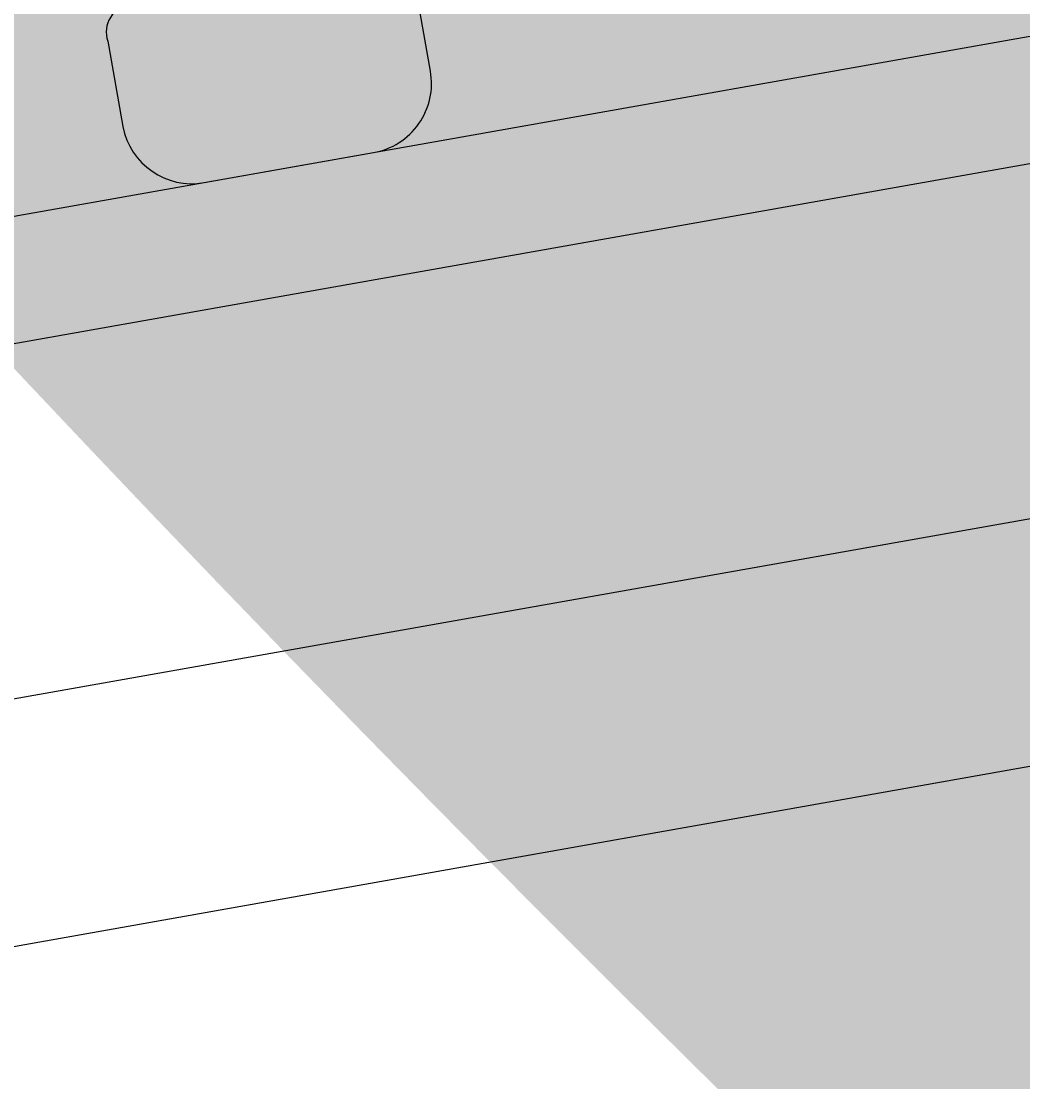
# Model space of a CAD drawing. Header units: millimetres. Extents: x 0 to 9483559, y -180456 to 305735.
# Drawn here: x 457287.98 to 457295.79, y 26991.91 to 27000.18 of the extents above; entities that cross this region are included whole.
import ezdxf
from ezdxf.enums import TextEntityAlignment as Align

# ---------------------------------------------------------------- set-up
doc = ezdxf.new("R2018")
doc.units = ezdxf.units.MM
for name, color, linetype, lineweight in [('АР_Маркер экспликации', 239, 'Continuous', 13), ('АР_Номер помещения', 250, 'Continuous', 9), ('АР_Размеры', 175, 'Continuous', 9), ('АР_Сущ Несущая стена', 250, 'Continuous', 50)]:
    doc.layers.add(name, color=color, linetype=linetype, lineweight=lineweight)
doc.layers.add('АР_Названия помещений', color=124, linetype='Continuous', lineweight=5, plot=False)
doc.layers.add('АР_Помещения_площадь', color=19, linetype='Continuous', lineweight=9, plot=False)
doc.styles.add('ISOCPEUR', font='', dxfattribs={"height": 250})
doc.styles.get("Standard").update_dxf_attribs({"font": 'GOST.TTF'})
doc.styles.get('ISOCPEUR').set_extended_font_data('ISOCPEUR', italic=True)

# ---------------------------------------------------------------- blocks, each defined once
blk = doc.blocks.new('*U333')
at = {"color": 7, "style": 'ISOCPEUR', "width": 0.7, "flags": 1}
blk.add_attdef('КАТЕГОРИЯ', (-499.1655, -2092.1864), '', height=250, dxfattribs=at)
at = {"layer": 'АР_Номер помещения', "color": 7, "style": 'ISOCPEUR', "width": 0.7}
blk.add_attdef('НОМЕР_ПОМЕЩЕНИЯ', text='', height=300, dxfattribs=at).set_placement((-13874.5004, 6637.5515), align=Align.MIDDLE_CENTER)
at = {"layer": 'АР_Помещения_площадь', "color": 7, "lineweight": 30, "width": 0.7, "flags": 104}
blk.add_attdef('ИМЯ_ПОМЕЩЕНИЯ', text='', height=100, dxfattribs=at).set_placement((157.6277, 1217.1414), align=Align.MIDDLE_CENTER)
at = {"layer": 'АР_Помещения_площадь', "color": 7, "style": 'ISOCPEUR', "width": 0.7}
blk.add_attdef('ПЛОЩАДЬ_ПОМЕЩЕНИЯ', text='', height=200, dxfattribs=at).set_placement((-12654.5821, 407.6716), align=Align.MIDDLE_RIGHT)
blk = doc.blocks.new('*U327')
at = {"color": 7, "style": 'ISOCPEUR', "width": 0.7, "flags": 1}
blk.add_attdef('КАТЕГОРИЯ', (-499.1655, -2092.1864), '', height=250, dxfattribs=at)
at = {"layer": 'АР_Номер помещения', "color": 7, "style": 'ISOCPEUR', "width": 0.7}
blk.add_attdef('НОМЕР_ПОМЕЩЕНИЯ', text='', height=300, dxfattribs=at).set_placement((-17424.9012, 1870.773), align=Align.MIDDLE_CENTER)
at = {"layer": 'АР_Помещения_площадь', "color": 7, "lineweight": 30, "width": 0.7, "flags": 104}
blk.add_attdef('ИМЯ_ПОМЕЩЕНИЯ', text='', height=100, dxfattribs=at).set_placement((157.6277, 1217.1414), align=Align.MIDDLE_CENTER)
at = {"layer": 'АР_Помещения_площадь', "color": 7, "style": 'ISOCPEUR', "width": 0.7}
blk.add_attdef('ПЛОЩАДЬ_ПОМЕЩЕНИЯ', text='', height=200, dxfattribs=at).set_placement((-12452.8113, 399.3563), align=Align.MIDDLE_RIGHT)

msp = doc.modelspace()

# ---------------------------------------------------------------- linework, layer by layer
at = {"layer": 'АР_Размеры', "color": 5, "lineweight": 9, "ltscale": 100, "transparency": 33554687}
for points in [[(457275.424, 27030.6616), (457281.2083, 26998.0255, 0.414326), (457281.8444, 26997.5809), (457283.1649, 26997.815, 0.410627), (457283.6106, 26998.4442), (457283.4923, 26999.1113, 0.492552), (457283.2277, 26999.3121), (457282.7295, 26999.2238, -0.441111), (457282.4469, 26999.4213), (457282.1788, 27001.2754, -0.208057), (457282.4592, 27002.1313, -0.000016), (457284.3867, 27004.8861, -0.439819), (457285.83, 27005.1419, -0.000016), (457288.5869, 27003.2173, -0.208057), (457289.1443, 27002.51), (457289.5299, 27000.6767, -0.441111), (457289.3323, 27000.394), (457288.8342, 27000.3057, 0.492552), (457288.6546, 27000.0262), (457288.7728, 26999.3591, 0.410627), (457289.4076, 26998.9214), (457290.7282, 26999.1555, 0.414326), (457291.1727, 26999.7915), (457285.3883, 27032.4277, 0.523933)], [(457275.424, 27030.6616), (457281.2083, 26998.0255, 0.414326), (457281.8444, 26997.5809), (457283.1649, 26997.815, 0.410627), (457283.6106, 26998.4442), (457283.4923, 26999.1113, 0.492552), (457283.2277, 26999.3121), (457282.7295, 26999.2238, -0.441111), (457282.4469, 26999.4213), (457282.1788, 27001.2754, -0.208057), (457282.4592, 27002.1313, -0.000016), (457284.3867, 27004.8861, -0.439819), (457285.83, 27005.1419, -0.000016), (457288.5869, 27003.2173, -0.208057), (457289.1443, 27002.51), (457289.5299, 27000.6767, -0.441111), (457289.3323, 27000.394), (457288.8342, 27000.3057, 0.492552), (457288.6546, 27000.0262), (457288.7728, 26999.3591, 0.410627), (457289.4076, 26998.9214), (457290.7282, 26999.1555, 0.414326), (457291.1727, 26999.7915), (457285.3883, 27032.4277, 0.523933)], [(457275.424, 27030.6616), (457281.2083, 26998.0255, 0.414326), (457281.8444, 26997.5809), (457283.1649, 26997.815, 0.410627), (457283.6106, 26998.4442), (457283.4923, 26999.1113, 0.492552), (457283.2277, 26999.3121), (457282.7295, 26999.2238, -0.441111), (457282.4469, 26999.4213), (457282.1788, 27001.2754, -0.208057), (457282.4592, 27002.1313, -0.000016), (457284.3867, 27004.8861, -0.439819), (457285.83, 27005.1419, -0.000016), (457288.5869, 27003.2173, -0.208057), (457289.1443, 27002.51), (457289.5299, 27000.6767, -0.441111), (457289.3323, 27000.394), (457288.8342, 27000.3057, 0.492552), (457288.6546, 27000.0262), (457288.7728, 26999.3591, 0.410627), (457289.4076, 26998.9214), (457290.7282, 26999.1555, 0.414326), (457291.1727, 26999.7915), (457285.3883, 27032.4277, 0.523933)], [(457275.424, 27030.6616), (457281.2083, 26998.0255, 0.414326), (457281.8444, 26997.5809), (457283.1649, 26997.815, 0.410627), (457283.6106, 26998.4442), (457283.4923, 26999.1113, 0.492552), (457283.2277, 26999.3121), (457282.7295, 26999.2238, -0.441111), (457282.4469, 26999.4213), (457282.1788, 27001.2754, -0.208057), (457282.4592, 27002.1313, -0.000016), (457284.3867, 27004.8861, -0.439819), (457285.83, 27005.1419, -0.000016), (457288.5869, 27003.2173, -0.208057), (457289.1443, 27002.51), (457289.5299, 27000.6767, -0.441111), (457289.3323, 27000.394), (457288.8342, 27000.3057, 0.492552), (457288.6546, 27000.0262), (457288.7728, 26999.3591, 0.410627), (457289.4076, 26998.9214), (457290.7282, 26999.1555, 0.414326), (457291.1727, 26999.7915), (457285.3883, 27032.4277, 0.523933)], [(457275.424, 27030.6616), (457281.2083, 26998.0255, 0.414326), (457281.8444, 26997.5809), (457283.1649, 26997.815, 0.410627), (457283.6106, 26998.4442), (457283.4923, 26999.1113, 0.492552), (457283.2277, 26999.3121), (457282.7295, 26999.2238, -0.441111), (457282.4469, 26999.4213), (457282.1788, 27001.2754, -0.208057), (457282.4592, 27002.1313, -0.000016), (457284.3867, 27004.8861, -0.439819), (457285.83, 27005.1419, -0.000016), (457288.5869, 27003.2173, -0.208057), (457289.1443, 27002.51), (457289.5299, 27000.6767, -0.441111), (457289.3323, 27000.394), (457288.8342, 27000.3057, 0.492552), (457288.6546, 27000.0262), (457288.7728, 26999.3591, 0.410627), (457289.4076, 26998.9214), (457290.7282, 26999.1555, 0.414326), (457291.1727, 26999.7915), (457285.3883, 27032.4277, 0.523933)], [(457275.424, 27030.6616), (457281.2083, 26998.0255, 0.414326), (457281.8444, 26997.5809), (457283.1649, 26997.815, 0.410627), (457283.6106, 26998.4442), (457283.4923, 26999.1113, 0.492552), (457283.2277, 26999.3121), (457282.7295, 26999.2238, -0.441111), (457282.4469, 26999.4213), (457282.1788, 27001.2754, -0.208057), (457282.4592, 27002.1313, -0.000016), (457284.3867, 27004.8861, -0.439819), (457285.83, 27005.1419, -0.000016), (457288.5869, 27003.2173, -0.208057), (457289.1443, 27002.51), (457289.5299, 27000.6767, -0.441111), (457289.3323, 27000.394), (457288.8342, 27000.3057, 0.492552), (457288.6546, 27000.0262), (457288.7728, 26999.3591, 0.410627), (457289.4076, 26998.9214), (457290.7282, 26999.1555, 0.414326), (457291.1727, 26999.7915), (457285.3883, 27032.4277, 0.523933)], [(457275.424, 27030.6616), (457281.2083, 26998.0255, 0.414326), (457281.8444, 26997.5809), (457283.1649, 26997.815, 0.410627), (457283.6106, 26998.4442), (457283.4923, 26999.1113, 0.492552), (457283.2277, 26999.3121), (457282.7295, 26999.2238, -0.441111), (457282.4469, 26999.4213), (457282.1788, 27001.2754, -0.208057), (457282.4592, 27002.1313, -0.000016), (457284.3867, 27004.8861, -0.439819), (457285.83, 27005.1419, -0.000016), (457288.5869, 27003.2173, -0.208057), (457289.1443, 27002.51), (457289.5299, 27000.6767, -0.441111), (457289.3323, 27000.394), (457288.8342, 27000.3057, 0.492552), (457288.6546, 27000.0262), (457288.7728, 26999.3591, 0.410627), (457289.4076, 26998.9214), (457290.7282, 26999.1555, 0.414326), (457291.1727, 26999.7915), (457285.3883, 27032.4277, 0.523933)], [(457275.424, 27030.6616), (457281.2083, 26998.0255, 0.414326), (457281.8444, 26997.5809), (457283.1649, 26997.815, 0.410627), (457283.6106, 26998.4442), (457283.4923, 26999.1113, 0.492552), (457283.2277, 26999.3121), (457282.7295, 26999.2238, -0.441111), (457282.4469, 26999.4213), (457282.1788, 27001.2754, -0.208057), (457282.4592, 27002.1313, -0.000016), (457284.3867, 27004.8861, -0.439819), (457285.83, 27005.1419, -0.000016), (457288.5869, 27003.2173, -0.208057), (457289.1443, 27002.51), (457289.5299, 27000.6767, -0.441111), (457289.3323, 27000.394), (457288.8342, 27000.3057, 0.492552), (457288.6546, 27000.0262), (457288.7728, 26999.3591, 0.410627), (457289.4076, 26998.9214), (457290.7282, 26999.1555, 0.414326), (457291.1727, 26999.7915), (457285.3883, 27032.4277, 0.523933)], [(457275.424, 27030.6616), (457281.2083, 26998.0255, 0.414326), (457281.8444, 26997.5809), (457283.1649, 26997.815, 0.410627), (457283.6106, 26998.4442), (457283.4923, 26999.1113, 0.492552), (457283.2277, 26999.3121), (457282.7295, 26999.2238, -0.441111), (457282.4469, 26999.4213), (457282.1788, 27001.2754, -0.208057), (457282.4592, 27002.1313, -0.000016), (457284.3867, 27004.8861, -0.439819), (457285.83, 27005.1419, -0.000016), (457288.5869, 27003.2173, -0.208057), (457289.1443, 27002.51), (457289.5299, 27000.6767, -0.441111), (457289.3323, 27000.394), (457288.8342, 27000.3057, 0.492552), (457288.6546, 27000.0262), (457288.7728, 26999.3591, 0.410627), (457289.4076, 26998.9214), (457290.7282, 26999.1555, 0.414326), (457291.1727, 26999.7915), (457285.3883, 27032.4277, 0.523933)], [(457275.424, 27030.6616), (457281.2083, 26998.0255, 0.414326), (457281.8444, 26997.5809), (457283.1649, 26997.815, 0.410627), (457283.6106, 26998.4442), (457283.4923, 26999.1113, 0.492552), (457283.2277, 26999.3121), (457282.7295, 26999.2238, -0.441111), (457282.4469, 26999.4213), (457282.1788, 27001.2754, -0.208057), (457282.4592, 27002.1313, -0.000016), (457284.3867, 27004.8861, -0.439819), (457285.83, 27005.1419, -0.000016), (457288.5869, 27003.2173, -0.208057), (457289.1443, 27002.51), (457289.5299, 27000.6767, -0.441111), (457289.3323, 27000.394), (457288.8342, 27000.3057, 0.492552), (457288.6546, 27000.0262), (457288.7728, 26999.3591, 0.410627), (457289.4076, 26998.9214), (457290.7282, 26999.1555, 0.414326), (457291.1727, 26999.7915), (457285.3883, 27032.4277, 0.523933)], [(457275.424, 27030.6616), (457281.2083, 26998.0255, 0.414326), (457281.8444, 26997.5809), (457283.1649, 26997.815, 0.410627), (457283.6106, 26998.4442), (457283.4923, 26999.1113, 0.492552), (457283.2277, 26999.3121), (457282.7295, 26999.2238, -0.441111), (457282.4469, 26999.4213), (457282.1788, 27001.2754, -0.208057), (457282.4592, 27002.1313, -0.000016), (457284.3867, 27004.8861, -0.439819), (457285.83, 27005.1419, -0.000016), (457288.5869, 27003.2173, -0.208057), (457289.1443, 27002.51), (457289.5299, 27000.6767, -0.441111), (457289.3323, 27000.394), (457288.8342, 27000.3057, 0.492552), (457288.6546, 27000.0262), (457288.7728, 26999.3591, 0.410627), (457289.4076, 26998.9214), (457290.7282, 26999.1555, 0.414326), (457291.1727, 26999.7915), (457285.3883, 27032.4277, 0.523933)], [(457275.424, 27030.6616), (457281.2083, 26998.0255, 0.414326), (457281.8444, 26997.5809), (457283.1649, 26997.815, 0.410627), (457283.6106, 26998.4442), (457283.4923, 26999.1113, 0.492552), (457283.2277, 26999.3121), (457282.7295, 26999.2238, -0.441111), (457282.4469, 26999.4213), (457282.1788, 27001.2754, -0.208057), (457282.4592, 27002.1313, -0.000016), (457284.3867, 27004.8861, -0.439819), (457285.83, 27005.1419, -0.000016), (457288.5869, 27003.2173, -0.208057), (457289.1443, 27002.51), (457289.5299, 27000.6767, -0.441111), (457289.3323, 27000.394), (457288.8342, 27000.3057, 0.492552), (457288.6546, 27000.0262), (457288.7728, 26999.3591, 0.410627), (457289.4076, 26998.9214), (457290.7282, 26999.1555, 0.414326), (457291.1727, 26999.7915), (457285.3883, 27032.4277, 0.523933)], [(457275.424, 27030.6616), (457281.2083, 26998.0255, 0.414326), (457281.8444, 26997.5809), (457283.1649, 26997.815, 0.410627), (457283.6106, 26998.4442), (457283.4923, 26999.1113, 0.492552), (457283.2277, 26999.3121), (457282.7295, 26999.2238, -0.441111), (457282.4469, 26999.4213), (457282.1788, 27001.2754, -0.208057), (457282.4592, 27002.1313, -0.000016), (457284.3867, 27004.8861, -0.439819), (457285.83, 27005.1419, -0.000016), (457288.5869, 27003.2173, -0.208057), (457289.1443, 27002.51), (457289.5299, 27000.6767, -0.441111), (457289.3323, 27000.394), (457288.8342, 27000.3057, 0.492552), (457288.6546, 27000.0262), (457288.7728, 26999.3591, 0.410627), (457289.4076, 26998.9214), (457290.7282, 26999.1555, 0.414326), (457291.1727, 26999.7915), (457285.3883, 27032.4277, 0.523933)], [(457275.424, 27030.6616), (457281.2083, 26998.0255, 0.414326), (457281.8444, 26997.5809), (457283.1649, 26997.815, 0.410627), (457283.6106, 26998.4442), (457283.4923, 26999.1113, 0.492552), (457283.2277, 26999.3121), (457282.7295, 26999.2238, -0.441111), (457282.4469, 26999.4213), (457282.1788, 27001.2754, -0.208057), (457282.4592, 27002.1313, -0.000016), (457284.3867, 27004.8861, -0.439819), (457285.83, 27005.1419, -0.000016), (457288.5869, 27003.2173, -0.208057), (457289.1443, 27002.51), (457289.5299, 27000.6767, -0.441111), (457289.3323, 27000.394), (457288.8342, 27000.3057, 0.492552), (457288.6546, 27000.0262), (457288.7728, 26999.3591, 0.410627), (457289.4076, 26998.9214), (457290.7282, 26999.1555, 0.414326), (457291.1727, 26999.7915), (457285.3883, 27032.4277, 0.523933)], [(457275.424, 27030.6616), (457281.2083, 26998.0255, 0.414326), (457281.8444, 26997.5809), (457283.1649, 26997.815, 0.410627), (457283.6106, 26998.4442), (457283.4923, 26999.1113, 0.492552), (457283.2277, 26999.3121), (457282.7295, 26999.2238, -0.441111), (457282.4469, 26999.4213), (457282.1788, 27001.2754, -0.208057), (457282.4592, 27002.1313, -0.000016), (457284.3867, 27004.8861, -0.439819), (457285.83, 27005.1419, -0.000016), (457288.5869, 27003.2173, -0.208057), (457289.1443, 27002.51), (457289.5299, 27000.6767, -0.441111), (457289.3323, 27000.394), (457288.8342, 27000.3057, 0.492552), (457288.6546, 27000.0262), (457288.7728, 26999.3591, 0.410627), (457289.4076, 26998.9214), (457290.7282, 26999.1555, 0.414326), (457291.1727, 26999.7915), (457285.3883, 27032.4277, 0.523933)], [(457275.424, 27030.6616), (457281.2083, 26998.0255, 0.414326), (457281.8444, 26997.5809), (457283.1649, 26997.815, 0.410627), (457283.6106, 26998.4442), (457283.4923, 26999.1113, 0.492552), (457283.2277, 26999.3121), (457282.7295, 26999.2238, -0.441111), (457282.4469, 26999.4213), (457282.1788, 27001.2754, -0.208057), (457282.4592, 27002.1313, -0.000016), (457284.3867, 27004.8861, -0.439819), (457285.83, 27005.1419, -0.000016), (457288.5869, 27003.2173, -0.208057), (457289.1443, 27002.51), (457289.5299, 27000.6767, -0.441111), (457289.3323, 27000.394), (457288.8342, 27000.3057, 0.492552), (457288.6546, 27000.0262), (457288.7728, 26999.3591, 0.410627), (457289.4076, 26998.9214), (457290.7282, 26999.1555, 0.414326), (457291.1727, 26999.7915), (457285.3883, 27032.4277, 0.523933)], [(457275.424, 27030.6616), (457281.2083, 26998.0255, 0.414326), (457281.8444, 26997.5809), (457283.1649, 26997.815, 0.410627), (457283.6106, 26998.4442), (457283.4923, 26999.1113, 0.492552), (457283.2277, 26999.3121), (457282.7295, 26999.2238, -0.441111), (457282.4469, 26999.4213), (457282.1788, 27001.2754, -0.208057), (457282.4592, 27002.1313, -0.000016), (457284.3867, 27004.8861, -0.439819), (457285.83, 27005.1419, -0.000016), (457288.5869, 27003.2173, -0.208057), (457289.1443, 27002.51), (457289.5299, 27000.6767, -0.441111), (457289.3323, 27000.394), (457288.8342, 27000.3057, 0.492552), (457288.6546, 27000.0262), (457288.7728, 26999.3591, 0.410627), (457289.4076, 26998.9214), (457290.7282, 26999.1555, 0.414326), (457291.1727, 26999.7915), (457285.3883, 27032.4277, 0.523933)], [(457275.424, 27030.6616), (457281.2083, 26998.0255, 0.414326), (457281.8444, 26997.5809), (457283.1649, 26997.815, 0.410627), (457283.6106, 26998.4442), (457283.4923, 26999.1113, 0.492552), (457283.2277, 26999.3121), (457282.7295, 26999.2238, -0.441111), (457282.4469, 26999.4213), (457282.1788, 27001.2754, -0.208057), (457282.4592, 27002.1313, -0.000016), (457284.3867, 27004.8861, -0.439819), (457285.83, 27005.1419, -0.000016), (457288.5869, 27003.2173, -0.208057), (457289.1443, 27002.51), (457289.5299, 27000.6767, -0.441111), (457289.3323, 27000.394), (457288.8342, 27000.3057, 0.492552), (457288.6546, 27000.0262), (457288.7728, 26999.3591, 0.410627), (457289.4076, 26998.9214), (457290.7282, 26999.1555, 0.414326), (457291.1727, 26999.7915), (457285.3883, 27032.4277, 0.523933)], [(457275.424, 27030.6616), (457281.2083, 26998.0255, 0.414326), (457281.8444, 26997.5809), (457283.1649, 26997.815, 0.410627), (457283.6106, 26998.4442), (457283.4923, 26999.1113, 0.492552), (457283.2277, 26999.3121), (457282.7295, 26999.2238, -0.441111), (457282.4469, 26999.4213), (457282.1788, 27001.2754, -0.208057), (457282.4592, 27002.1313, -0.000016), (457284.3867, 27004.8861, -0.439819), (457285.83, 27005.1419, -0.000016), (457288.5869, 27003.2173, -0.208057), (457289.1443, 27002.51), (457289.5299, 27000.6767, -0.441111), (457289.3323, 27000.394), (457288.8342, 27000.3057, 0.492552), (457288.6546, 27000.0262), (457288.7728, 26999.3591, 0.410627), (457289.4076, 26998.9214), (457290.7282, 26999.1555, 0.414326), (457291.1727, 26999.7915), (457285.3883, 27032.4277, 0.523933)], [(457275.424, 27030.6616), (457281.2083, 26998.0255, 0.414326), (457281.8444, 26997.5809), (457283.1649, 26997.815, 0.410627), (457283.6106, 26998.4442), (457283.4923, 26999.1113, 0.492552), (457283.2277, 26999.3121), (457282.7295, 26999.2238, -0.441111), (457282.4469, 26999.4213), (457282.1788, 27001.2754, -0.208057), (457282.4592, 27002.1313, -0.000016), (457284.3867, 27004.8861, -0.439819), (457285.83, 27005.1419, -0.000016), (457288.5869, 27003.2173, -0.208057), (457289.1443, 27002.51), (457289.5299, 27000.6767, -0.441111), (457289.3323, 27000.394), (457288.8342, 27000.3057, 0.492552), (457288.6546, 27000.0262), (457288.7728, 26999.3591, 0.410627), (457289.4076, 26998.9214), (457290.7282, 26999.1555, 0.414326), (457291.1727, 26999.7915), (457285.3883, 27032.4277, 0.523933)], [(457275.424, 27030.6616), (457281.2083, 26998.0255, 0.414326), (457281.8444, 26997.5809), (457283.1649, 26997.815, 0.410627), (457283.6106, 26998.4442), (457283.4923, 26999.1113, 0.492552), (457283.2277, 26999.3121), (457282.7295, 26999.2238, -0.441111), (457282.4469, 26999.4213), (457282.1788, 27001.2754, -0.208057), (457282.4592, 27002.1313, -0.000016), (457284.3867, 27004.8861, -0.439819), (457285.83, 27005.1419, -0.000016), (457288.5869, 27003.2173, -0.208057), (457289.1443, 27002.51), (457289.5299, 27000.6767, -0.441111), (457289.3323, 27000.394), (457288.8342, 27000.3057, 0.492552), (457288.6546, 27000.0262), (457288.7728, 26999.3591, 0.410627), (457289.4076, 26998.9214), (457290.7282, 26999.1555, 0.414326), (457291.1727, 26999.7915), (457285.3883, 27032.4277, 0.523933)], [(457275.424, 27030.6616), (457281.2083, 26998.0255, 0.414326), (457281.8444, 26997.5809), (457283.1649, 26997.815, 0.410627), (457283.6106, 26998.4442), (457283.4923, 26999.1113, 0.492552), (457283.2277, 26999.3121), (457282.7295, 26999.2238, -0.441111), (457282.4469, 26999.4213), (457282.1788, 27001.2754, -0.208057), (457282.4592, 27002.1313, -0.000016), (457284.3867, 27004.8861, -0.439819), (457285.83, 27005.1419, -0.000016), (457288.5869, 27003.2173, -0.208057), (457289.1443, 27002.51), (457289.5299, 27000.6767, -0.441111), (457289.3323, 27000.394), (457288.8342, 27000.3057, 0.492552), (457288.6546, 27000.0262), (457288.7728, 26999.3591, 0.410627), (457289.4076, 26998.9214), (457290.7282, 26999.1555, 0.414326), (457291.1727, 26999.7915), (457285.3883, 27032.4277, 0.523933)], [(457275.424, 27030.6616), (457281.2083, 26998.0255, 0.414326), (457281.8444, 26997.5809), (457283.1649, 26997.815, 0.410627), (457283.6106, 26998.4442), (457283.4923, 26999.1113, 0.492552), (457283.2277, 26999.3121), (457282.7295, 26999.2238, -0.441111), (457282.4469, 26999.4213), (457282.1788, 27001.2754, -0.208057), (457282.4592, 27002.1313, -0.000016), (457284.3867, 27004.8861, -0.439819), (457285.83, 27005.1419, -0.000016), (457288.5869, 27003.2173, -0.208057), (457289.1443, 27002.51), (457289.5299, 27000.6767, -0.441111), (457289.3323, 27000.394), (457288.8342, 27000.3057, 0.492552), (457288.6546, 27000.0262), (457288.7728, 26999.3591, 0.410627), (457289.4076, 26998.9214), (457290.7282, 26999.1555, 0.414326), (457291.1727, 26999.7915), (457285.3883, 27032.4277, 0.523933)], [(457275.424, 27030.6616), (457281.2083, 26998.0255, 0.414326), (457281.8444, 26997.5809), (457283.1649, 26997.815, 0.410627), (457283.6106, 26998.4442), (457283.4923, 26999.1113, 0.492552), (457283.2277, 26999.3121), (457282.7295, 26999.2238, -0.441111), (457282.4469, 26999.4213), (457282.1788, 27001.2754, -0.208057), (457282.4592, 27002.1313, -0.000016), (457284.3867, 27004.8861, -0.439819), (457285.83, 27005.1419, -0.000016), (457288.5869, 27003.2173, -0.208057), (457289.1443, 27002.51), (457289.5299, 27000.6767, -0.441111), (457289.3323, 27000.394), (457288.8342, 27000.3057, 0.492552), (457288.6546, 27000.0262), (457288.7728, 26999.3591, 0.410627), (457289.4076, 26998.9214), (457290.7282, 26999.1555, 0.414326), (457291.1727, 26999.7915), (457285.3883, 27032.4277, 0.523933)], [(457275.424, 27030.6616), (457281.2083, 26998.0255, 0.414326), (457281.8444, 26997.5809), (457283.1649, 26997.815, 0.410627), (457283.6106, 26998.4442), (457283.4923, 26999.1113, 0.492552), (457283.2277, 26999.3121), (457282.7295, 26999.2238, -0.441111), (457282.4469, 26999.4213), (457282.1788, 27001.2754, -0.208057), (457282.4592, 27002.1313, -0.000016), (457284.3867, 27004.8861, -0.439819), (457285.83, 27005.1419, -0.000016), (457288.5869, 27003.2173, -0.208057), (457289.1443, 27002.51), (457289.5299, 27000.6767, -0.441111), (457289.3323, 27000.394), (457288.8342, 27000.3057, 0.492552), (457288.6546, 27000.0262), (457288.7728, 26999.3591, 0.410627), (457289.4076, 26998.9214), (457290.7282, 26999.1555, 0.414326), (457291.1727, 26999.7915), (457285.3883, 27032.4277, 0.523933)], [(457275.424, 27030.6616), (457281.2083, 26998.0255, 0.414326), (457281.8444, 26997.5809), (457283.1649, 26997.815, 0.410627), (457283.6106, 26998.4442), (457283.4923, 26999.1113, 0.492552), (457283.2277, 26999.3121), (457282.7295, 26999.2238, -0.441111), (457282.4469, 26999.4213), (457282.1788, 27001.2754, -0.208057), (457282.4592, 27002.1313, -0.000016), (457284.3867, 27004.8861, -0.439819), (457285.83, 27005.1419, -0.000016), (457288.5869, 27003.2173, -0.208057), (457289.1443, 27002.51), (457289.5299, 27000.6767, -0.441111), (457289.3323, 27000.394), (457288.8342, 27000.3057, 0.492552), (457288.6546, 27000.0262), (457288.7728, 26999.3591, 0.410627), (457289.4076, 26998.9214), (457290.7282, 26999.1555, 0.414326), (457291.1727, 26999.7915), (457285.3883, 27032.4277, 0.523933)], [(457275.424, 27030.6616), (457281.2083, 26998.0255, 0.414326), (457281.8444, 26997.5809), (457283.1649, 26997.815, 0.410627), (457283.6106, 26998.4442), (457283.4923, 26999.1113, 0.492552), (457283.2277, 26999.3121), (457282.7295, 26999.2238, -0.441111), (457282.4469, 26999.4213), (457282.1788, 27001.2754, -0.208057), (457282.4592, 27002.1313, -0.000016), (457284.3867, 27004.8861, -0.439819), (457285.83, 27005.1419, -0.000016), (457288.5869, 27003.2173, -0.208057), (457289.1443, 27002.51), (457289.5299, 27000.6767, -0.441111), (457289.3323, 27000.394), (457288.8342, 27000.3057, 0.492552), (457288.6546, 27000.0262), (457288.7728, 26999.3591, 0.410627), (457289.4076, 26998.9214), (457290.7282, 26999.1555, 0.414326), (457291.1727, 26999.7915), (457285.3883, 27032.4277, 0.523933)], [(457275.424, 27030.6616), (457281.2083, 26998.0255, 0.414326), (457281.8444, 26997.5809), (457283.1649, 26997.815, 0.410627), (457283.6106, 26998.4442), (457283.4923, 26999.1113, 0.492552), (457283.2277, 26999.3121), (457282.7295, 26999.2238, -0.441111), (457282.4469, 26999.4213), (457282.1788, 27001.2754, -0.208057), (457282.4592, 27002.1313, -0.000016), (457284.3867, 27004.8861, -0.439819), (457285.83, 27005.1419, -0.000016), (457288.5869, 27003.2173, -0.208057), (457289.1443, 27002.51), (457289.5299, 27000.6767, -0.441111), (457289.3323, 27000.394), (457288.8342, 27000.3057, 0.492552), (457288.6546, 27000.0262), (457288.7728, 26999.3591, 0.410627), (457289.4076, 26998.9214), (457290.7282, 26999.1555, 0.414326), (457291.1727, 26999.7915), (457285.3883, 27032.4277, 0.523933)], [(457316.9275, 26989.6024), (457317.8209, 26994.3422, 0.249629), (457317.6749, 26994.8367), (457316.7844, 26995.6695, -0.267349), (457316.5249, 26996.6707), (457317.356, 26999.6659, 0.551224), (457317.009, 27000.0469), (457313.6475, 26999.4512), (457313.1324, 26998.8646), (457313.2388, 26998.2643), (457314.3193, 26998.4558), (457314.5959, 26996.8952, -0.414326), (457313.7562, 26995.6938), (457307.1534, 26994.5235, -0.414362), (457306.8001, 26994.7705), (457306.3958, 26997.0514), (457307.3562, 26997.2217), (457307.2498, 26997.8219), (457306.6845, 26998.217), (457267.0624, 26991.1945)], [(457316.9275, 26989.6024), (457317.8209, 26994.3422, 0.249629), (457317.6749, 26994.8367), (457316.7844, 26995.6695, -0.267349), (457316.5249, 26996.6707), (457317.356, 26999.6659, 0.551224), (457317.009, 27000.0469), (457313.6475, 26999.4512), (457313.1324, 26998.8646), (457313.2388, 26998.2643), (457314.3193, 26998.4558), (457314.5959, 26996.8952, -0.414326), (457313.7562, 26995.6938), (457307.1534, 26994.5235, -0.414362), (457306.8001, 26994.7705), (457306.3958, 26997.0514), (457307.3562, 26997.2217), (457307.2498, 26997.8219), (457306.6845, 26998.217), (457267.0624, 26991.1945)], [(457316.9275, 26989.6024), (457317.8209, 26994.3422, 0.249629), (457317.6749, 26994.8367), (457316.7844, 26995.6695, -0.267349), (457316.5249, 26996.6707), (457317.356, 26999.6659, 0.551224), (457317.009, 27000.0469), (457313.6475, 26999.4512), (457313.1324, 26998.8646), (457313.2388, 26998.2643), (457314.3193, 26998.4558), (457314.5959, 26996.8952, -0.414326), (457313.7562, 26995.6938), (457307.1534, 26994.5235, -0.414362), (457306.8001, 26994.7705), (457306.3958, 26997.0514), (457307.3562, 26997.2217), (457307.2498, 26997.8219), (457306.6845, 26998.217), (457267.0624, 26991.1945)], [(457316.9275, 26989.6024), (457317.8209, 26994.3422, 0.249629), (457317.6749, 26994.8367), (457316.7844, 26995.6695, -0.267349), (457316.5249, 26996.6707), (457317.356, 26999.6659, 0.551224), (457317.009, 27000.0469), (457313.6475, 26999.4512), (457313.1324, 26998.8646), (457313.2388, 26998.2643), (457314.3193, 26998.4558), (457314.5959, 26996.8952, -0.414326), (457313.7562, 26995.6938), (457307.1534, 26994.5235, -0.414362), (457306.8001, 26994.7705), (457306.3958, 26997.0514), (457307.3562, 26997.2217), (457307.2498, 26997.8219), (457306.6845, 26998.217), (457267.0624, 26991.1945)], [(457316.9275, 26989.6024), (457317.8209, 26994.3422, 0.249629), (457317.6749, 26994.8367), (457316.7844, 26995.6695, -0.267349), (457316.5249, 26996.6707), (457317.356, 26999.6659, 0.551224), (457317.009, 27000.0469), (457313.6475, 26999.4512), (457313.1324, 26998.8646), (457313.2388, 26998.2643), (457314.3193, 26998.4558), (457314.5959, 26996.8952, -0.414326), (457313.7562, 26995.6938), (457307.1534, 26994.5235, -0.414362), (457306.8001, 26994.7705), (457306.3958, 26997.0514), (457307.3562, 26997.2217), (457307.2498, 26997.8219), (457306.6845, 26998.217), (457267.0624, 26991.1945)], [(457316.9275, 26989.6024), (457317.8209, 26994.3422, 0.249629), (457317.6749, 26994.8367), (457316.7844, 26995.6695, -0.267349), (457316.5249, 26996.6707), (457317.356, 26999.6659, 0.551224), (457317.009, 27000.0469), (457313.6475, 26999.4512), (457313.1324, 26998.8646), (457313.2388, 26998.2643), (457314.3193, 26998.4558), (457314.5959, 26996.8952, -0.414326), (457313.7562, 26995.6938), (457307.1534, 26994.5235, -0.414362), (457306.8001, 26994.7705), (457306.3958, 26997.0514), (457307.3562, 26997.2217), (457307.2498, 26997.8219), (457306.6845, 26998.217), (457267.0624, 26991.1945)], [(457316.9275, 26989.6024), (457317.8209, 26994.3422, 0.249629), (457317.6749, 26994.8367), (457316.7844, 26995.6695, -0.267349), (457316.5249, 26996.6707), (457317.356, 26999.6659, 0.551224), (457317.009, 27000.0469), (457313.6475, 26999.4512), (457313.1324, 26998.8646), (457313.2388, 26998.2643), (457314.3193, 26998.4558), (457314.5959, 26996.8952, -0.414326), (457313.7562, 26995.6938), (457307.1534, 26994.5235, -0.414362), (457306.8001, 26994.7705), (457306.3958, 26997.0514), (457307.3562, 26997.2217), (457307.2498, 26997.8219), (457306.6845, 26998.217), (457267.0624, 26991.1945)], [(457316.9275, 26989.6024), (457317.8209, 26994.3422, 0.249629), (457317.6749, 26994.8367), (457316.7844, 26995.6695, -0.267349), (457316.5249, 26996.6707), (457317.356, 26999.6659, 0.551224), (457317.009, 27000.0469), (457313.6475, 26999.4512), (457313.1324, 26998.8646), (457313.2388, 26998.2643), (457314.3193, 26998.4558), (457314.5959, 26996.8952, -0.414326), (457313.7562, 26995.6938), (457307.1534, 26994.5235, -0.414362), (457306.8001, 26994.7705), (457306.3958, 26997.0514), (457307.3562, 26997.2217), (457307.2498, 26997.8219), (457306.6845, 26998.217), (457267.0624, 26991.1945)], [(457316.9275, 26989.6024), (457317.8209, 26994.3422, 0.249629), (457317.6749, 26994.8367), (457316.7844, 26995.6695, -0.267349), (457316.5249, 26996.6707), (457317.356, 26999.6659, 0.551224), (457317.009, 27000.0469), (457313.6475, 26999.4512), (457313.1324, 26998.8646), (457313.2388, 26998.2643), (457314.3193, 26998.4558), (457314.5959, 26996.8952, -0.414326), (457313.7562, 26995.6938), (457307.1534, 26994.5235, -0.414362), (457306.8001, 26994.7705), (457306.3958, 26997.0514), (457307.3562, 26997.2217), (457307.2498, 26997.8219), (457306.6845, 26998.217), (457267.0624, 26991.1945)], [(457316.9275, 26989.6024), (457317.8209, 26994.3422, 0.249629), (457317.6749, 26994.8367), (457316.7844, 26995.6695, -0.267349), (457316.5249, 26996.6707), (457317.356, 26999.6659, 0.551224), (457317.009, 27000.0469), (457313.6475, 26999.4512), (457313.1324, 26998.8646), (457313.2388, 26998.2643), (457314.3193, 26998.4558), (457314.5959, 26996.8952, -0.414326), (457313.7562, 26995.6938), (457307.1534, 26994.5235, -0.414362), (457306.8001, 26994.7705), (457306.3958, 26997.0514), (457307.3562, 26997.2217), (457307.2498, 26997.8219), (457306.6845, 26998.217), (457267.0624, 26991.1945)], [(457316.9275, 26989.6024), (457317.8209, 26994.3422, 0.249629), (457317.6749, 26994.8367), (457316.7844, 26995.6695, -0.267349), (457316.5249, 26996.6707), (457317.356, 26999.6659, 0.551224), (457317.009, 27000.0469), (457313.6475, 26999.4512), (457313.1324, 26998.8646), (457313.2388, 26998.2643), (457314.3193, 26998.4558), (457314.5959, 26996.8952, -0.414326), (457313.7562, 26995.6938), (457307.1534, 26994.5235, -0.414362), (457306.8001, 26994.7705), (457306.3958, 26997.0514), (457307.3562, 26997.2217), (457307.2498, 26997.8219), (457306.6845, 26998.217), (457267.0624, 26991.1945)], [(457316.9275, 26989.6024), (457317.8209, 26994.3422, 0.249629), (457317.6749, 26994.8367), (457316.7844, 26995.6695, -0.267349), (457316.5249, 26996.6707), (457317.356, 26999.6659, 0.551224), (457317.009, 27000.0469), (457313.6475, 26999.4512), (457313.1324, 26998.8646), (457313.2388, 26998.2643), (457314.3193, 26998.4558), (457314.5959, 26996.8952, -0.414326), (457313.7562, 26995.6938), (457307.1534, 26994.5235, -0.414362), (457306.8001, 26994.7705), (457306.3958, 26997.0514), (457307.3562, 26997.2217), (457307.2498, 26997.8219), (457306.6845, 26998.217), (457267.0624, 26991.1945)], [(457316.9275, 26989.6024), (457317.8209, 26994.3422, 0.249629), (457317.6749, 26994.8367), (457316.7844, 26995.6695, -0.267349), (457316.5249, 26996.6707), (457317.356, 26999.6659, 0.551224), (457317.009, 27000.0469), (457313.6475, 26999.4512), (457313.1324, 26998.8646), (457313.2388, 26998.2643), (457314.3193, 26998.4558), (457314.5959, 26996.8952, -0.414326), (457313.7562, 26995.6938), (457307.1534, 26994.5235, -0.414362), (457306.8001, 26994.7705), (457306.3958, 26997.0514), (457307.3562, 26997.2217), (457307.2498, 26997.8219), (457306.6845, 26998.217), (457267.0624, 26991.1945)], [(457316.9275, 26989.6024), (457317.8209, 26994.3422, 0.249629), (457317.6749, 26994.8367), (457316.7844, 26995.6695, -0.267349), (457316.5249, 26996.6707), (457317.356, 26999.6659, 0.551224), (457317.009, 27000.0469), (457313.6475, 26999.4512), (457313.1324, 26998.8646), (457313.2388, 26998.2643), (457314.3193, 26998.4558), (457314.5959, 26996.8952, -0.414326), (457313.7562, 26995.6938), (457307.1534, 26994.5235, -0.414362), (457306.8001, 26994.7705), (457306.3958, 26997.0514), (457307.3562, 26997.2217), (457307.2498, 26997.8219), (457306.6845, 26998.217), (457267.0624, 26991.1945)], [(457316.9275, 26989.6024), (457317.8209, 26994.3422, 0.249629), (457317.6749, 26994.8367), (457316.7844, 26995.6695, -0.267349), (457316.5249, 26996.6707), (457317.356, 26999.6659, 0.551224), (457317.009, 27000.0469), (457313.6475, 26999.4512), (457313.1324, 26998.8646), (457313.2388, 26998.2643), (457314.3193, 26998.4558), (457314.5959, 26996.8952, -0.414326), (457313.7562, 26995.6938), (457307.1534, 26994.5235, -0.414362), (457306.8001, 26994.7705), (457306.3958, 26997.0514), (457307.3562, 26997.2217), (457307.2498, 26997.8219), (457306.6845, 26998.217), (457267.0624, 26991.1945)], [(457316.9275, 26989.6024), (457317.8209, 26994.3422, 0.249629), (457317.6749, 26994.8367), (457316.7844, 26995.6695, -0.267349), (457316.5249, 26996.6707), (457317.356, 26999.6659, 0.551224), (457317.009, 27000.0469), (457313.6475, 26999.4512), (457313.1324, 26998.8646), (457313.2388, 26998.2643), (457314.3193, 26998.4558), (457314.5959, 26996.8952, -0.414326), (457313.7562, 26995.6938), (457307.1534, 26994.5235, -0.414362), (457306.8001, 26994.7705), (457306.3958, 26997.0514), (457307.3562, 26997.2217), (457307.2498, 26997.8219), (457306.6845, 26998.217), (457267.0624, 26991.1945)], [(457316.9275, 26989.6024), (457317.8209, 26994.3422, 0.249629), (457317.6749, 26994.8367), (457316.7844, 26995.6695, -0.267349), (457316.5249, 26996.6707), (457317.356, 26999.6659, 0.551224), (457317.009, 27000.0469), (457313.6475, 26999.4512), (457313.1324, 26998.8646), (457313.2388, 26998.2643), (457314.3193, 26998.4558), (457314.5959, 26996.8952, -0.414326), (457313.7562, 26995.6938), (457307.1534, 26994.5235, -0.414362), (457306.8001, 26994.7705), (457306.3958, 26997.0514), (457307.3562, 26997.2217), (457307.2498, 26997.8219), (457306.6845, 26998.217), (457267.0624, 26991.1945)], [(457316.9275, 26989.6024), (457317.8209, 26994.3422, 0.249629), (457317.6749, 26994.8367), (457316.7844, 26995.6695, -0.267349), (457316.5249, 26996.6707), (457317.356, 26999.6659, 0.551224), (457317.009, 27000.0469), (457313.6475, 26999.4512), (457313.1324, 26998.8646), (457313.2388, 26998.2643), (457314.3193, 26998.4558), (457314.5959, 26996.8952, -0.414326), (457313.7562, 26995.6938), (457307.1534, 26994.5235, -0.414362), (457306.8001, 26994.7705), (457306.3958, 26997.0514), (457307.3562, 26997.2217), (457307.2498, 26997.8219), (457306.6845, 26998.217), (457267.0624, 26991.1945)], [(457316.9275, 26989.6024), (457317.8209, 26994.3422, 0.249629), (457317.6749, 26994.8367), (457316.7844, 26995.6695, -0.267349), (457316.5249, 26996.6707), (457317.356, 26999.6659, 0.551224), (457317.009, 27000.0469), (457313.6475, 26999.4512), (457313.1324, 26998.8646), (457313.2388, 26998.2643), (457314.3193, 26998.4558), (457314.5959, 26996.8952, -0.414326), (457313.7562, 26995.6938), (457307.1534, 26994.5235, -0.414362), (457306.8001, 26994.7705), (457306.3958, 26997.0514), (457307.3562, 26997.2217), (457307.2498, 26997.8219), (457306.6845, 26998.217), (457267.0624, 26991.1945)], [(457316.9275, 26989.6024), (457317.8209, 26994.3422, 0.249629), (457317.6749, 26994.8367), (457316.7844, 26995.6695, -0.267349), (457316.5249, 26996.6707), (457317.356, 26999.6659, 0.551224), (457317.009, 27000.0469), (457313.6475, 26999.4512), (457313.1324, 26998.8646), (457313.2388, 26998.2643), (457314.3193, 26998.4558), (457314.5959, 26996.8952, -0.414326), (457313.7562, 26995.6938), (457307.1534, 26994.5235, -0.414362), (457306.8001, 26994.7705), (457306.3958, 26997.0514), (457307.3562, 26997.2217), (457307.2498, 26997.8219), (457306.6845, 26998.217), (457267.0624, 26991.1945)], [(457316.9275, 26989.6024), (457317.8209, 26994.3422, 0.249629), (457317.6749, 26994.8367), (457316.7844, 26995.6695, -0.267349), (457316.5249, 26996.6707), (457317.356, 26999.6659, 0.551224), (457317.009, 27000.0469), (457313.6475, 26999.4512), (457313.1324, 26998.8646), (457313.2388, 26998.2643), (457314.3193, 26998.4558), (457314.5959, 26996.8952, -0.414326), (457313.7562, 26995.6938), (457307.1534, 26994.5235, -0.414362), (457306.8001, 26994.7705), (457306.3958, 26997.0514), (457307.3562, 26997.2217), (457307.2498, 26997.8219), (457306.6845, 26998.217), (457267.0624, 26991.1945)], [(457316.9275, 26989.6024), (457317.8209, 26994.3422, 0.249629), (457317.6749, 26994.8367), (457316.7844, 26995.6695, -0.267349), (457316.5249, 26996.6707), (457317.356, 26999.6659, 0.551224), (457317.009, 27000.0469), (457313.6475, 26999.4512), (457313.1324, 26998.8646), (457313.2388, 26998.2643), (457314.3193, 26998.4558), (457314.5959, 26996.8952, -0.414326), (457313.7562, 26995.6938), (457307.1534, 26994.5235, -0.414362), (457306.8001, 26994.7705), (457306.3958, 26997.0514), (457307.3562, 26997.2217), (457307.2498, 26997.8219), (457306.6845, 26998.217), (457267.0624, 26991.1945)], [(457316.9275, 26989.6024), (457317.8209, 26994.3422, 0.249629), (457317.6749, 26994.8367), (457316.7844, 26995.6695, -0.267349), (457316.5249, 26996.6707), (457317.356, 26999.6659, 0.551224), (457317.009, 27000.0469), (457313.6475, 26999.4512), (457313.1324, 26998.8646), (457313.2388, 26998.2643), (457314.3193, 26998.4558), (457314.5959, 26996.8952, -0.414326), (457313.7562, 26995.6938), (457307.1534, 26994.5235, -0.414362), (457306.8001, 26994.7705), (457306.3958, 26997.0514), (457307.3562, 26997.2217), (457307.2498, 26997.8219), (457306.6845, 26998.217), (457267.0624, 26991.1945)], [(457316.9275, 26989.6024), (457317.8209, 26994.3422, 0.249629), (457317.6749, 26994.8367), (457316.7844, 26995.6695, -0.267349), (457316.5249, 26996.6707), (457317.356, 26999.6659, 0.551224), (457317.009, 27000.0469), (457313.6475, 26999.4512), (457313.1324, 26998.8646), (457313.2388, 26998.2643), (457314.3193, 26998.4558), (457314.5959, 26996.8952, -0.414326), (457313.7562, 26995.6938), (457307.1534, 26994.5235, -0.414362), (457306.8001, 26994.7705), (457306.3958, 26997.0514), (457307.3562, 26997.2217), (457307.2498, 26997.8219), (457306.6845, 26998.217), (457267.0624, 26991.1945)], [(457316.9275, 26989.6024), (457317.8209, 26994.3422, 0.249629), (457317.6749, 26994.8367), (457316.7844, 26995.6695, -0.267349), (457316.5249, 26996.6707), (457317.356, 26999.6659, 0.551224), (457317.009, 27000.0469), (457313.6475, 26999.4512), (457313.1324, 26998.8646), (457313.2388, 26998.2643), (457314.3193, 26998.4558), (457314.5959, 26996.8952, -0.414326), (457313.7562, 26995.6938), (457307.1534, 26994.5235, -0.414362), (457306.8001, 26994.7705), (457306.3958, 26997.0514), (457307.3562, 26997.2217), (457307.2498, 26997.8219), (457306.6845, 26998.217), (457267.0624, 26991.1945)], [(457316.9275, 26989.6024), (457317.8209, 26994.3422, 0.249629), (457317.6749, 26994.8367), (457316.7844, 26995.6695, -0.267349), (457316.5249, 26996.6707), (457317.356, 26999.6659, 0.551224), (457317.009, 27000.0469), (457313.6475, 26999.4512), (457313.1324, 26998.8646), (457313.2388, 26998.2643), (457314.3193, 26998.4558), (457314.5959, 26996.8952, -0.414326), (457313.7562, 26995.6938), (457307.1534, 26994.5235, -0.414362), (457306.8001, 26994.7705), (457306.3958, 26997.0514), (457307.3562, 26997.2217), (457307.2498, 26997.8219), (457306.6845, 26998.217), (457267.0624, 26991.1945)], [(457316.9275, 26989.6024), (457317.8209, 26994.3422, 0.249629), (457317.6749, 26994.8367), (457316.7844, 26995.6695, -0.267349), (457316.5249, 26996.6707), (457317.356, 26999.6659, 0.551224), (457317.009, 27000.0469), (457313.6475, 26999.4512), (457313.1324, 26998.8646), (457313.2388, 26998.2643), (457314.3193, 26998.4558), (457314.5959, 26996.8952, -0.414326), (457313.7562, 26995.6938), (457307.1534, 26994.5235, -0.414362), (457306.8001, 26994.7705), (457306.3958, 26997.0514), (457307.3562, 26997.2217), (457307.2498, 26997.8219), (457306.6845, 26998.217), (457267.0624, 26991.1945)], [(457277.2407, 26991.0692), (457286.9649, 26992.7927), (457287.1412, 26993.1954), (457287.5651, 26992.8991), (457297.1693, 26994.6013, -0.082799), (457305.2514, 26994.9203), (457305.4642, 26993.7198, 0.414326), (457306.6656, 26992.8802), (457313.9887, 26994.1781, -0.414326), (457315.1901, 26993.3385), (457315.8498, 26989.6169, 0.827043)], [(457277.2407, 26991.0692), (457286.9649, 26992.7927), (457287.1412, 26993.1954), (457287.5651, 26992.8991), (457297.1693, 26994.6013, -0.082799), (457305.2514, 26994.9203), (457305.4642, 26993.7198, 0.414326), (457306.6656, 26992.8802), (457313.9887, 26994.1781, -0.414326), (457315.1901, 26993.3385), (457315.8498, 26989.6169, 0.827043)], [(457277.2407, 26991.0692), (457286.9649, 26992.7927), (457287.1412, 26993.1954), (457287.5651, 26992.8991), (457297.1693, 26994.6013, -0.082799), (457305.2514, 26994.9203), (457305.4642, 26993.7198, 0.414326), (457306.6656, 26992.8802), (457313.9887, 26994.1781, -0.414326), (457315.1901, 26993.3385), (457315.8498, 26989.6169, 0.827043)], [(457277.2407, 26991.0692), (457286.9649, 26992.7927), (457287.1412, 26993.1954), (457287.5651, 26992.8991), (457297.1693, 26994.6013, -0.082799), (457305.2514, 26994.9203), (457305.4642, 26993.7198, 0.414326), (457306.6656, 26992.8802), (457313.9887, 26994.1781, -0.414326), (457315.1901, 26993.3385), (457315.8498, 26989.6169, 0.827043)], [(457277.2407, 26991.0692), (457286.9649, 26992.7927), (457287.1412, 26993.1954), (457287.5651, 26992.8991), (457297.1693, 26994.6013, -0.082799), (457305.2514, 26994.9203), (457305.4642, 26993.7198, 0.414326), (457306.6656, 26992.8802), (457313.9887, 26994.1781, -0.414326), (457315.1901, 26993.3385), (457315.8498, 26989.6169, 0.827043)], [(457277.2407, 26991.0692), (457286.9649, 26992.7927), (457287.1412, 26993.1954), (457287.5651, 26992.8991), (457297.1693, 26994.6013, -0.082799), (457305.2514, 26994.9203), (457305.4642, 26993.7198, 0.414326), (457306.6656, 26992.8802), (457313.9887, 26994.1781, -0.414326), (457315.1901, 26993.3385), (457315.8498, 26989.6169, 0.827043)], [(457277.2407, 26991.0692), (457286.9649, 26992.7927), (457287.1412, 26993.1954), (457287.5651, 26992.8991), (457297.1693, 26994.6013, -0.082799), (457305.2514, 26994.9203), (457305.4642, 26993.7198, 0.414326), (457306.6656, 26992.8802), (457313.9887, 26994.1781, -0.414326), (457315.1901, 26993.3385), (457315.8498, 26989.6169, 0.827043)], [(457277.2407, 26991.0692), (457286.9649, 26992.7927), (457287.1412, 26993.1954), (457287.5651, 26992.8991), (457297.1693, 26994.6013, -0.082799), (457305.2514, 26994.9203), (457305.4642, 26993.7198, 0.414326), (457306.6656, 26992.8802), (457313.9887, 26994.1781, -0.414326), (457315.1901, 26993.3385), (457315.8498, 26989.6169, 0.827043)], [(457277.2407, 26991.0692), (457286.9649, 26992.7927), (457287.1412, 26993.1954), (457287.5651, 26992.8991), (457297.1693, 26994.6013, -0.082799), (457305.2514, 26994.9203), (457305.4642, 26993.7198, 0.414326), (457306.6656, 26992.8802), (457313.9887, 26994.1781, -0.414326), (457315.1901, 26993.3385), (457315.8498, 26989.6169, 0.827043)], [(457277.2407, 26991.0692), (457286.9649, 26992.7927), (457287.1412, 26993.1954), (457287.5651, 26992.8991), (457297.1693, 26994.6013, -0.082799), (457305.2514, 26994.9203), (457305.4642, 26993.7198, 0.414326), (457306.6656, 26992.8802), (457313.9887, 26994.1781, -0.414326), (457315.1901, 26993.3385), (457315.8498, 26989.6169, 0.827043)], [(457277.2407, 26991.0692), (457286.9649, 26992.7927), (457287.1412, 26993.1954), (457287.5651, 26992.8991), (457297.1693, 26994.6013, -0.082799), (457305.2514, 26994.9203), (457305.4642, 26993.7198, 0.414326), (457306.6656, 26992.8802), (457313.9887, 26994.1781, -0.414326), (457315.1901, 26993.3385), (457315.8498, 26989.6169, 0.827043)], [(457277.2407, 26991.0692), (457286.9649, 26992.7927), (457287.1412, 26993.1954), (457287.5651, 26992.8991), (457297.1693, 26994.6013, -0.082799), (457305.2514, 26994.9203), (457305.4642, 26993.7198, 0.414326), (457306.6656, 26992.8802), (457313.9887, 26994.1781, -0.414326), (457315.1901, 26993.3385), (457315.8498, 26989.6169, 0.827043)], [(457277.2407, 26991.0692), (457286.9649, 26992.7927), (457287.1412, 26993.1954), (457287.5651, 26992.8991), (457297.1693, 26994.6013, -0.082799), (457305.2514, 26994.9203), (457305.4642, 26993.7198, 0.414326), (457306.6656, 26992.8802), (457313.9887, 26994.1781, -0.414326), (457315.1901, 26993.3385), (457315.8498, 26989.6169, 0.827043)], [(457277.2407, 26991.0692), (457286.9649, 26992.7927), (457287.1412, 26993.1954), (457287.5651, 26992.8991), (457297.1693, 26994.6013, -0.082799), (457305.2514, 26994.9203), (457305.4642, 26993.7198, 0.414326), (457306.6656, 26992.8802), (457313.9887, 26994.1781, -0.414326), (457315.1901, 26993.3385), (457315.8498, 26989.6169, 0.827043)], [(457277.2407, 26991.0692), (457286.9649, 26992.7927), (457287.1412, 26993.1954), (457287.5651, 26992.8991), (457297.1693, 26994.6013, -0.082799), (457305.2514, 26994.9203), (457305.4642, 26993.7198, 0.414326), (457306.6656, 26992.8802), (457313.9887, 26994.1781, -0.414326), (457315.1901, 26993.3385), (457315.8498, 26989.6169, 0.827043)], [(457277.2407, 26991.0692), (457286.9649, 26992.7927), (457287.1412, 26993.1954), (457287.5651, 26992.8991), (457297.1693, 26994.6013, -0.082799), (457305.2514, 26994.9203), (457305.4642, 26993.7198, 0.414326), (457306.6656, 26992.8802), (457313.9887, 26994.1781, -0.414326), (457315.1901, 26993.3385), (457315.8498, 26989.6169, 0.827043)], [(457277.2407, 26991.0692), (457286.9649, 26992.7927), (457287.1412, 26993.1954), (457287.5651, 26992.8991), (457297.1693, 26994.6013, -0.082799), (457305.2514, 26994.9203), (457305.4642, 26993.7198, 0.414326), (457306.6656, 26992.8802), (457313.9887, 26994.1781, -0.414326), (457315.1901, 26993.3385), (457315.8498, 26989.6169, 0.827043)], [(457277.2407, 26991.0692), (457286.9649, 26992.7927), (457287.1412, 26993.1954), (457287.5651, 26992.8991), (457297.1693, 26994.6013, -0.082799), (457305.2514, 26994.9203), (457305.4642, 26993.7198, 0.414326), (457306.6656, 26992.8802), (457313.9887, 26994.1781, -0.414326), (457315.1901, 26993.3385), (457315.8498, 26989.6169, 0.827043)], [(457277.2407, 26991.0692), (457286.9649, 26992.7927), (457287.1412, 26993.1954), (457287.5651, 26992.8991), (457297.1693, 26994.6013, -0.082799), (457305.2514, 26994.9203), (457305.4642, 26993.7198, 0.414326), (457306.6656, 26992.8802), (457313.9887, 26994.1781, -0.414326), (457315.1901, 26993.3385), (457315.8498, 26989.6169, 0.827043)], [(457277.2407, 26991.0692), (457286.9649, 26992.7927), (457287.1412, 26993.1954), (457287.5651, 26992.8991), (457297.1693, 26994.6013, -0.082799), (457305.2514, 26994.9203), (457305.4642, 26993.7198, 0.414326), (457306.6656, 26992.8802), (457313.9887, 26994.1781, -0.414326), (457315.1901, 26993.3385), (457315.8498, 26989.6169, 0.827043)], [(457277.2407, 26991.0692), (457286.9649, 26992.7927), (457287.1412, 26993.1954), (457287.5651, 26992.8991), (457297.1693, 26994.6013, -0.082799), (457305.2514, 26994.9203), (457305.4642, 26993.7198, 0.414326), (457306.6656, 26992.8802), (457313.9887, 26994.1781, -0.414326), (457315.1901, 26993.3385), (457315.8498, 26989.6169, 0.827043)], [(457277.2407, 26991.0692), (457286.9649, 26992.7927), (457287.1412, 26993.1954), (457287.5651, 26992.8991), (457297.1693, 26994.6013, -0.082799), (457305.2514, 26994.9203), (457305.4642, 26993.7198, 0.414326), (457306.6656, 26992.8802), (457313.9887, 26994.1781, -0.414326), (457315.1901, 26993.3385), (457315.8498, 26989.6169, 0.827043)], [(457277.2407, 26991.0692), (457286.9649, 26992.7927), (457287.1412, 26993.1954), (457287.5651, 26992.8991), (457297.1693, 26994.6013, -0.082799), (457305.2514, 26994.9203), (457305.4642, 26993.7198, 0.414326), (457306.6656, 26992.8802), (457313.9887, 26994.1781, -0.414326), (457315.1901, 26993.3385), (457315.8498, 26989.6169, 0.827043)], [(457277.2407, 26991.0692), (457286.9649, 26992.7927), (457287.1412, 26993.1954), (457287.5651, 26992.8991), (457297.1693, 26994.6013, -0.082799), (457305.2514, 26994.9203), (457305.4642, 26993.7198, 0.414326), (457306.6656, 26992.8802), (457313.9887, 26994.1781, -0.414326), (457315.1901, 26993.3385), (457315.8498, 26989.6169, 0.827043)], [(457277.2407, 26991.0692), (457286.9649, 26992.7927), (457287.1412, 26993.1954), (457287.5651, 26992.8991), (457297.1693, 26994.6013, -0.082799), (457305.2514, 26994.9203), (457305.4642, 26993.7198, 0.414326), (457306.6656, 26992.8802), (457313.9887, 26994.1781, -0.414326), (457315.1901, 26993.3385), (457315.8498, 26989.6169, 0.827043)], [(457277.2407, 26991.0692), (457286.9649, 26992.7927), (457287.1412, 26993.1954), (457287.5651, 26992.8991), (457297.1693, 26994.6013, -0.082799), (457305.2514, 26994.9203), (457305.4642, 26993.7198, 0.414326), (457306.6656, 26992.8802), (457313.9887, 26994.1781, -0.414326), (457315.1901, 26993.3385), (457315.8498, 26989.6169, 0.827043)], [(457277.2407, 26991.0692), (457286.9649, 26992.7927), (457287.1412, 26993.1954), (457287.5651, 26992.8991), (457297.1693, 26994.6013, -0.082799), (457305.2514, 26994.9203), (457305.4642, 26993.7198, 0.414326), (457306.6656, 26992.8802), (457313.9887, 26994.1781, -0.414326), (457315.1901, 26993.3385), (457315.8498, 26989.6169, 0.827043)], [(457277.2407, 26991.0692), (457286.9649, 26992.7927), (457287.1412, 26993.1954), (457287.5651, 26992.8991), (457297.1693, 26994.6013, -0.082799), (457305.2514, 26994.9203), (457305.4642, 26993.7198, 0.414326), (457306.6656, 26992.8802), (457313.9887, 26994.1781, -0.414326), (457315.1901, 26993.3385), (457315.8498, 26989.6169, 0.827043)]]:
    msp.add_lwpolyline(points, format="xyb", dxfattribs=at)
at = {"layer": 'АР_Размеры', "color": 5, "lineweight": 9}
msp.add_lwpolyline([(457261.2561, 26992.9414), (457311.5368, 27001.853), (457311.3666, 27002.8134), (457261.0858, 26993.9018)], close=True, dxfattribs=at)
msp.add_lwpolyline([(457261.2561, 26992.9414), (457311.5368, 27001.853), (457311.3666, 27002.8134), (457261.0858, 26993.9018)], close=True, dxfattribs=at)
msp.add_lwpolyline([(457261.2561, 26992.9414), (457311.5368, 27001.853), (457311.3666, 27002.8134), (457261.0858, 26993.9018)], close=True, dxfattribs=at)
msp.add_lwpolyline([(457261.2561, 26992.9414), (457311.5368, 27001.853), (457311.3666, 27002.8134), (457261.0858, 26993.9018)], close=True, dxfattribs=at)
msp.add_lwpolyline([(457261.2561, 26992.9414), (457311.5368, 27001.853), (457311.3666, 27002.8134), (457261.0858, 26993.9018)], close=True, dxfattribs=at)
msp.add_lwpolyline([(457261.2561, 26992.9414), (457311.5368, 27001.853), (457311.3666, 27002.8134), (457261.0858, 26993.9018)], close=True, dxfattribs=at)
msp.add_lwpolyline([(457261.2561, 26992.9414), (457311.5368, 27001.853), (457311.3666, 27002.8134), (457261.0858, 26993.9018)], close=True, dxfattribs=at)
msp.add_lwpolyline([(457261.2561, 26992.9414), (457311.5368, 27001.853), (457311.3666, 27002.8134), (457261.0858, 26993.9018)], close=True, dxfattribs=at)
msp.add_lwpolyline([(457261.2561, 26992.9414), (457311.5368, 27001.853), (457311.3666, 27002.8134), (457261.0858, 26993.9018)], close=True, dxfattribs=at)
msp.add_lwpolyline([(457261.2561, 26992.9414), (457311.5368, 27001.853), (457311.3666, 27002.8134), (457261.0858, 26993.9018)], close=True, dxfattribs=at)
msp.add_lwpolyline([(457261.2561, 26992.9414), (457311.5368, 27001.853), (457311.3666, 27002.8134), (457261.0858, 26993.9018)], close=True, dxfattribs=at)
msp.add_lwpolyline([(457261.2561, 26992.9414), (457311.5368, 27001.853), (457311.3666, 27002.8134), (457261.0858, 26993.9018)], close=True, dxfattribs=at)
msp.add_lwpolyline([(457261.2561, 26992.9414), (457311.5368, 27001.853), (457311.3666, 27002.8134), (457261.0858, 26993.9018)], close=True, dxfattribs=at)
msp.add_lwpolyline([(457261.2561, 26992.9414), (457311.5368, 27001.853), (457311.3666, 27002.8134), (457261.0858, 26993.9018)], close=True, dxfattribs=at)
msp.add_lwpolyline([(457261.2561, 26992.9414), (457311.5368, 27001.853), (457311.3666, 27002.8134), (457261.0858, 26993.9018)], close=True, dxfattribs=at)
msp.add_lwpolyline([(457261.2561, 26992.9414), (457311.5368, 27001.853), (457311.3666, 27002.8134), (457261.0858, 26993.9018)], close=True, dxfattribs=at)
msp.add_lwpolyline([(457261.2561, 26992.9414), (457311.5368, 27001.853), (457311.3666, 27002.8134), (457261.0858, 26993.9018)], close=True, dxfattribs=at)
msp.add_lwpolyline([(457261.2561, 26992.9414), (457311.5368, 27001.853), (457311.3666, 27002.8134), (457261.0858, 26993.9018)], close=True, dxfattribs=at)
msp.add_lwpolyline([(457261.2561, 26992.9414), (457311.5368, 27001.853), (457311.3666, 27002.8134), (457261.0858, 26993.9018)], close=True, dxfattribs=at)
msp.add_lwpolyline([(457261.2561, 26992.9414), (457311.5368, 27001.853), (457311.3666, 27002.8134), (457261.0858, 26993.9018)], close=True, dxfattribs=at)
msp.add_lwpolyline([(457261.2561, 26992.9414), (457311.5368, 27001.853), (457311.3666, 27002.8134), (457261.0858, 26993.9018)], close=True, dxfattribs=at)
msp.add_lwpolyline([(457261.2561, 26992.9414), (457311.5368, 27001.853), (457311.3666, 27002.8134), (457261.0858, 26993.9018)], close=True, dxfattribs=at)
msp.add_lwpolyline([(457261.2561, 26992.9414), (457311.5368, 27001.853), (457311.3666, 27002.8134), (457261.0858, 26993.9018)], close=True, dxfattribs=at)
msp.add_lwpolyline([(457261.2561, 26992.9414), (457311.5368, 27001.853), (457311.3666, 27002.8134), (457261.0858, 26993.9018)], close=True, dxfattribs=at)
msp.add_lwpolyline([(457261.2561, 26992.9414), (457311.5368, 27001.853), (457311.3666, 27002.8134), (457261.0858, 26993.9018)], close=True, dxfattribs=at)
msp.add_lwpolyline([(457261.2561, 26992.9414), (457311.5368, 27001.853), (457311.3666, 27002.8134), (457261.0858, 26993.9018)], close=True, dxfattribs=at)
msp.add_lwpolyline([(457261.2561, 26992.9414), (457311.5368, 27001.853), (457311.3666, 27002.8134), (457261.0858, 26993.9018)], close=True, dxfattribs=at)
at = {"layer": 'АР_Сущ Несущая стена', "lineweight": 9, "ltscale": 100}
msp.add_arc((456726.4829, 36563.0692), 9778.6546, 272.59254797, 356.63539137, dxfattribs=at)

# ---------------------------------------------------------------- block references
at = {"layer": 'АР_Маркер экспликации', "lineweight": 9}
ref = msp.add_blockref('*U333', (453732.8822, 27950.8843), dxfattribs=at)
lines = msp.add_mtext('\\W0.8000;Кабинет материальной технологии тип 2', dxfattribs={"layer": 'АР_Названия помещений', "insert": (439898.6282, 32758.6253), "char_height": 4891.955516, "width": 926.939971, "attachment_point": 1})
ref.add_attrib('ИМЯ_ПОМЕЩЕНИЯ', '', (439898.6282, 32758.6253), dxfattribs={"flags": 104}).embed_mtext(lines)
ref = msp.add_blockref('*U327', (465688.379, 27526.3116), dxfattribs=at)
lines = msp.add_mtext('\\W0.8000;Артистическая', dxfattribs={"layer": 'АР_Названия помещений', "insert": (450770.1361, 28095.6453), "char_height": 1576.782207, "width": 926.939971, "attachment_point": 1})
ref.add_attrib('ИМЯ_ПОМЕЩЕНИЯ', '', (450770.1361, 28095.6453), dxfattribs={"flags": 104}).embed_mtext(lines)

doc.saveas('drawing.dxf')
